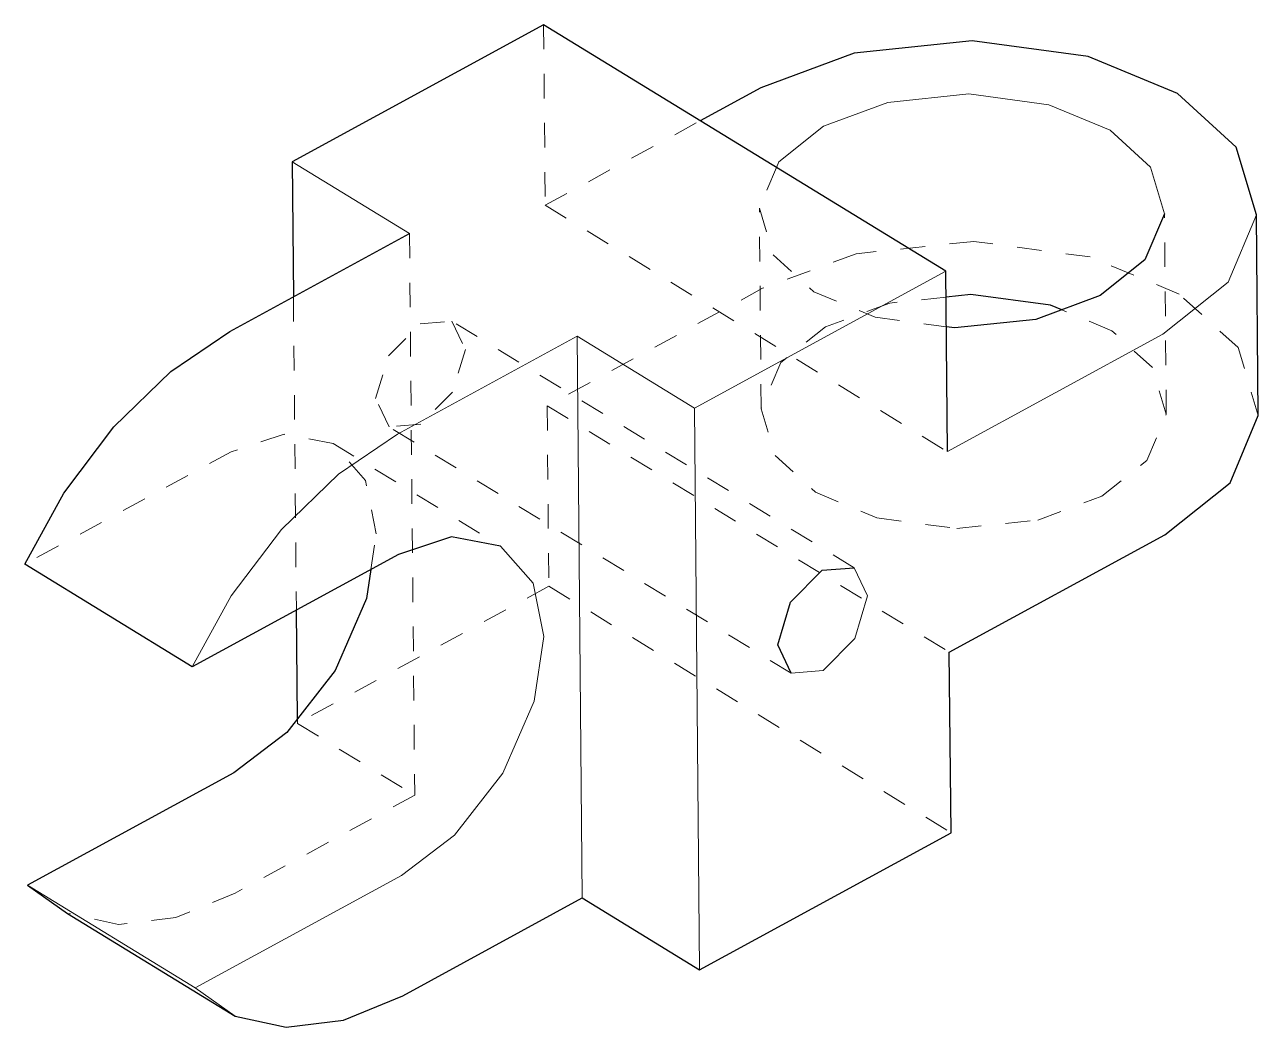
# Model space of a CAD drawing. Extents: x -25.1 to 25.1, y -20.4 to 20.4.
import ezdxf

# ---------------------------------------------------------------- set-up
doc = ezdxf.new("R2010")
doc.units = 0
doc.linetypes.add('DASHED', pattern=[2, 1, -1])
for name, color, linetype in [('s005-#def-solid-edge', 7, 'CONTINUOUS'), ('s00e-#def-invisible', 7, 'CONTINUOUS'), ('s00f-#def-silhouette', 7, 'CONTINUOUS')]:
    doc.layers.add(name, color=color, linetype=linetype)

msp = doc.modelspace()

# ---------------------------------------------------------------- linework, layer by layer
at = {"layer": 's005-#def-solid-edge', "linetype": 'CONTINUOUS', "lineweight": 5, "true_color": 0x000000}
for p, q in [((-14.221, 14.828), (-9.446, 11.902)), ((2.365, -18.063), (2.152, 4.798)), ((-24.99, -14.622), (-18.168, -18.801))]:
    msp.add_line(p, q, dxfattribs=at)
for points in [[(21.288, 12.711), (20.723, 14.611), (19.075, 16.111), (16.579, 17.149), (13.328, 17.586), (10.03, 17.24), (7.415, 16.272), (5.589, 14.82), (5.496, 14.598)], [(25.035, 12.659), (23.884, 9.921), (21.229, 7.809), (12.456, 3.028)], [(12.387, 10.376), (2.152, 4.798), (-2.624, 7.723), (-2.411, -15.138)], [(-2.624, 7.723), (-9.935, 3.739), (-12.336, 2.109), (-14.661, -0.142), (-16.699, -2.84), (-18.289, -5.738)], [(-5.736, -0.819), (-4.413, -2.324), (-3.98, -4.504), (-4.368, -7.132), (-5.65, -10.056), (-7.619, -12.591), (-9.768, -14.223), (-18.168, -18.801), (-16.54, -19.945)], [(8.655, -1.696), (9.204, -2.847), (8.682, -4.582), (7.395, -5.885), (6.097, -5.991)]]:
    msp.add_lwpolyline(points, dxfattribs=at)
at = {"layer": 's00e-#def-invisible', "linetype": 'DASHED', "lineweight": 5, "true_color": 0x000000}
for p, q in [((-3.917, 13.058), (2.395, 16.497)), ((4.874, 4.773), (4.798, 12.938)), ((21.364, 4.546), (21.288, 12.711)), ((-9.446, 11.902), (-9.233, -10.959)), ((-14.17, 9.328), (-14.051, -3.428)), ((6.097, -5.991), (-10.276, 4.039)), ((-12.558, 3.36), (-5.736, -0.819)), ((-14.01, -7.857), (-14.008, -8.033))]:
    msp.add_line(p, q, dxfattribs=at)
for points in [[(-3.986, 20.406), (-3.917, 13.058), (12.456, 3.028)], [(5.496, 14.598), (4.798, 12.938), (5.363, 11.037), (7.011, 9.537), (9.506, 8.499), (12.408, 8.109)], [(25.111, 4.494), (24.29, 7.259), (21.892, 9.441), (18.263, 10.951), (13.534, 11.586), (8.737, 11.082), (4.932, 9.674), (-3.841, 4.893), (12.532, -5.137)], [(12.397, 9.316), (10.106, 9.075), (7.491, 8.107), (5.666, 6.655), (4.874, 4.773), (5.439, 2.872), (7.087, 1.372), (9.582, 0.334), (12.834, -0.103), (16.132, 0.244), (18.747, 1.212), (20.572, 2.664), (21.364, 4.546), (20.799, 6.447), (19.151, 7.947), (17.106, 8.797)], [(8.655, -1.696), (-7.718, 8.334), (-7.169, 7.182), (-7.691, 5.447), (-8.978, 4.145), (-10.276, 4.039), (-10.825, 5.19), (-10.303, 6.925), (-9.016, 8.227), (-7.718, 8.334)], [(-3.841, 4.893), (-3.773, -2.455), (12.6, -12.485)], [(-11.016, -1.774), (-10.802, -0.325), (-11.235, 1.855), (-12.558, 3.36), (-14.554, 3.734), (-16.711, 3.019), (-25.111, -1.559)], [(-3.773, -2.455), (-14.008, -8.033), (-9.233, -10.959), (-16.544, -14.943), (-18.951, -15.933), (-21.294, -16.227), (-23.362, -15.766)]]:
    msp.add_lwpolyline(points, dxfattribs=at)
at = {"layer": 's00f-#def-silhouette', "linetype": 'CONTINUOUS', "lineweight": 25, "true_color": 0x000000}
msp.add_line((-14.01, -7.857), (-14.051, -3.428), dxfattribs=at)
for points in [[(12.456, 3.028), (12.387, 10.376), (-3.986, 20.406), (-14.221, 14.828), (-14.17, 9.328)], [(-11.016, -1.774), (-11.19, -2.953), (-12.472, -5.877), (-14.441, -8.412), (-16.59, -10.044), (-24.99, -14.622), (-23.362, -15.766), (-16.54, -19.945), (-14.472, -20.406), (-12.129, -20.112), (-9.722, -19.122), (-2.411, -15.138), (2.365, -18.063), (12.6, -12.485), (12.532, -5.137), (21.305, -0.355), (23.96, 1.757), (25.111, 4.494), (25.035, 12.659), (24.214, 15.424), (21.816, 17.605), (18.187, 19.116), (13.458, 19.751), (8.661, 19.247), (4.856, 17.839), (2.395, 16.497)], [(21.288, 12.711), (20.496, 10.828), (18.671, 9.376), (16.056, 8.408), (12.757, 8.062), (12.408, 8.109)], [(-5.736, -0.819), (-7.732, -0.445), (-9.889, -1.16), (-18.289, -5.738), (-25.111, -1.559), (-23.521, 1.339), (-21.483, 4.037), (-19.158, 6.288), (-16.757, 7.918), (-9.446, 11.902)], [(17.106, 8.797), (16.655, 8.985), (13.404, 9.422), (12.397, 9.316)], [(6.097, -5.991), (5.548, -4.839), (6.07, -3.104), (7.357, -1.802), (8.655, -1.696)]]:
    msp.add_lwpolyline(points, dxfattribs=at)

doc.saveas('drawing.dxf')
